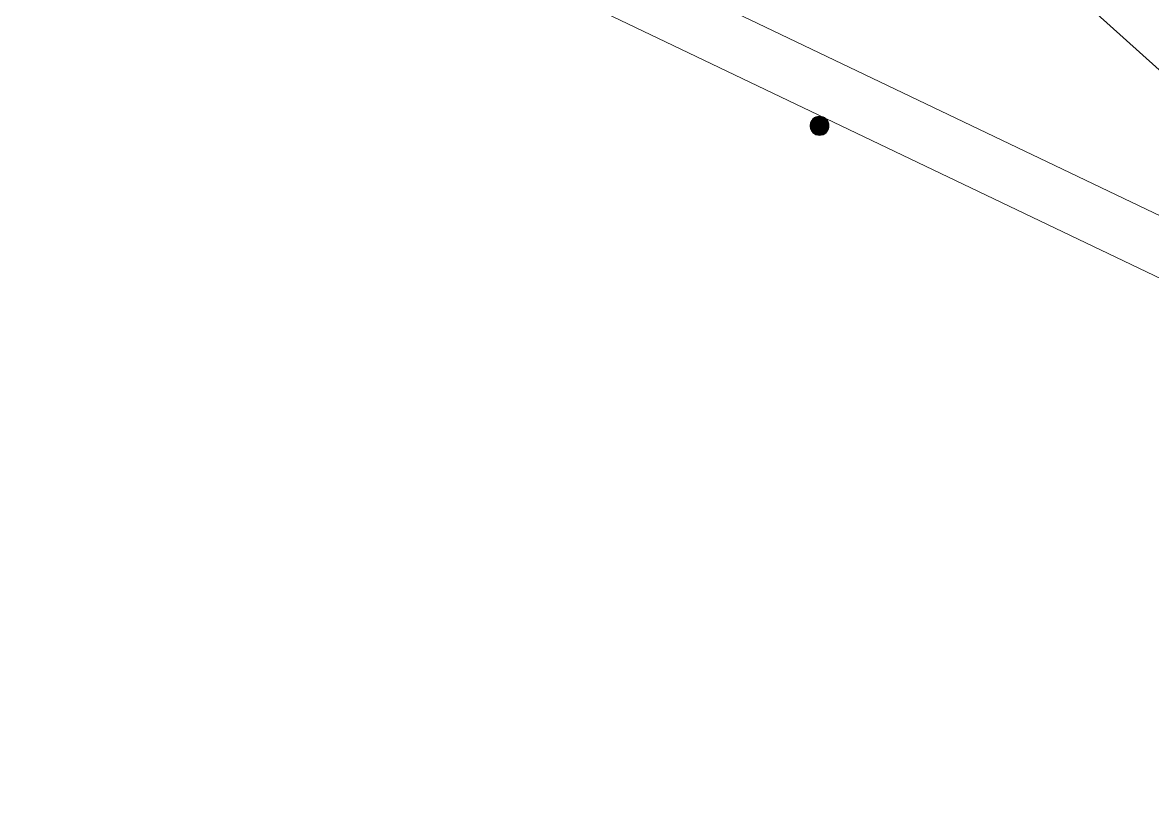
# Model space of a CAD drawing. Header units: centimetres. Extents: x 402 to 3875, y 442 to 2267.
# Drawn here: x 3273.7 to 3574.3, y 442 to 649.7 of the extents above; entities that cross this region are included whole.
import ezdxf

# ---------------------------------------------------------------- set-up
doc = ezdxf.new("R2010")
doc.units = ezdxf.units.CM
doc.layers.add('Columns of the Existing Mesh Walls', color=250, linetype='Continuous')
doc.layers.add('Drain', color=250, linetype='Continuous')

# ---------------------------------------------------------------- blocks, each defined once
blk = doc.blocks.new('Group_1')
at = {"layer": 'Columns of the Existing Mesh Walls', "lineweight": 20}
for p, q in [((1514.76, 3083.95), (1514.95, 3084.9)), ((1514.76, 3083.95, 190), (1514.95, 3084.9)), ((1514.76, 3083.95, 190), (1514.95, 3084.9, 190)), ((1514.77, 3084.14), (1514.76, 3083.95)), ((1514.79, 3084.32), (1514.77, 3084.14)), ((1514.82, 3084.5), (1514.79, 3084.32)), ((1514.87, 3084.69), (1514.82, 3084.5)), ((1514.93, 3084.86), (1514.87, 3084.69)), ((1515.01, 3085.03), (1514.93, 3084.86)), ((1514.95, 3084.9), (1515.18, 3085.34)), ((1514.95, 3084.9, 190), (1515.18, 3085.34)), ((1514.95, 3084.9, 190), (1515.18, 3085.34, 190)), ((1514.95, 3084.9), (1514.95, 3084.9, 190)), ((1515.1, 3085.2), (1515.01, 3085.03)), ((1515.2, 3085.36), (1515.1, 3085.2)), ((1515.18, 3085.34), (1515.49, 3085.72)), ((1515.18, 3085.34, 190), (1515.49, 3085.72)), ((1515.18, 3085.34, 190), (1515.49, 3085.72, 190)), ((1515.18, 3085.34), (1515.18, 3085.34, 190)), ((1515.31, 3085.51), (1515.2, 3085.36)), ((1515.43, 3085.65), (1515.31, 3085.51)), ((1515.56, 3085.78), (1515.43, 3085.65)), ((1515.49, 3085.72), (1515.87, 3086.03)), ((1515.49, 3085.72, 190), (1515.87, 3086.03)), ((1515.49, 3085.72, 190), (1515.87, 3086.03, 190)), ((1515.49, 3085.72), (1515.49, 3085.72, 190)), ((1515.7, 3085.9), (1515.56, 3085.78)), ((1515.85, 3086.01), (1515.7, 3085.9)), ((1516.01, 3086.11), (1515.85, 3086.01)), ((1515.87, 3086.03), (1516.3, 3086.26)), ((1515.87, 3086.03, 190), (1516.3, 3086.26)), ((1515.87, 3086.03, 190), (1516.3, 3086.26, 190)), ((1515.87, 3086.03), (1515.87, 3086.03, 190)), ((1516.18, 3086.2), (1516.01, 3086.11)), ((1516.35, 3086.28), (1516.18, 3086.2)), ((1516.3, 3086.26), (1517.26, 3086.45)), ((1516.3, 3086.26, 190), (1517.26, 3086.45)), ((1516.3, 3086.26, 190), (1517.26, 3086.45, 190)), ((1516.3, 3086.26), (1516.3, 3086.26, 190)), ((1516.52, 3086.34), (1516.35, 3086.28)), ((1516.71, 3086.39), (1516.52, 3086.34)), ((1516.89, 3086.42), (1516.71, 3086.39)), ((1517.07, 3086.44), (1516.89, 3086.42)), ((1517.26, 3086.45), (1517.07, 3086.44)), ((1517.45, 3086.44), (1517.26, 3086.45)), ((1517.26, 3086.45), (1518.22, 3086.26)), ((1517.26, 3086.45), (1517.26, 3086.45, 190)), ((1517.26, 3086.45, 190), (1518.22, 3086.26)), ((1517.26, 3086.45, 190), (1518.22, 3086.26, 190)), ((1517.63, 3086.42), (1517.45, 3086.44)), ((1517.82, 3086.39), (1517.63, 3086.42)), ((1518, 3086.34), (1517.82, 3086.39)), ((1518.17, 3086.28), (1518, 3086.34)), ((1518.35, 3086.2), (1518.17, 3086.28)), ((1518.22, 3086.26), (1518.65, 3086.03)), ((1518.22, 3086.26), (1518.22, 3086.26, 190)), ((1518.22, 3086.26, 190), (1518.65, 3086.03)), ((1518.22, 3086.26, 190), (1518.65, 3086.03, 190)), ((1518.51, 3086.11), (1518.35, 3086.2)), ((1518.67, 3086.01), (1518.51, 3086.11)), ((1518.65, 3086.03), (1519.03, 3085.72)), ((1518.65, 3086.03), (1518.65, 3086.03, 190)), ((1518.65, 3086.03, 190), (1519.03, 3085.72)), ((1518.65, 3086.03, 190), (1519.03, 3085.72, 190)), ((1518.82, 3085.9), (1518.67, 3086.01)), ((1518.96, 3085.78), (1518.82, 3085.9)), ((1519.09, 3085.65), (1518.96, 3085.78)), ((1519.03, 3085.72), (1519.34, 3085.34)), ((1519.03, 3085.72), (1519.03, 3085.72, 190)), ((1519.03, 3085.72, 190), (1519.34, 3085.34)), ((1519.03, 3085.72, 190), (1519.34, 3085.34, 190)), ((1519.22, 3085.51), (1519.09, 3085.65)), ((1519.33, 3085.36), (1519.22, 3085.51)), ((1519.43, 3085.2), (1519.33, 3085.36)), ((1519.34, 3085.34), (1519.57, 3084.9)), ((1519.34, 3085.34), (1519.34, 3085.34, 190)), ((1519.34, 3085.34, 190), (1519.57, 3084.9)), ((1519.34, 3085.34, 190), (1519.57, 3084.9, 190)), ((1519.51, 3085.03), (1519.43, 3085.2)), ((1519.59, 3084.86), (1519.51, 3085.03)), ((1519.57, 3084.9), (1519.76, 3083.95)), ((1519.57, 3084.9), (1519.57, 3084.9, 190)), ((1519.57, 3084.9, 190), (1519.76, 3083.95)), ((1519.57, 3084.9, 190), (1519.76, 3083.95, 190)), ((1519.65, 3084.69), (1519.59, 3084.86)), ((1519.7, 3084.5), (1519.65, 3084.69)), ((1519.73, 3084.32), (1519.7, 3084.5)), ((1519.75, 3084.14), (1519.73, 3084.32)), ((1519.76, 3083.95), (1519.75, 3084.14)), ((1514.76, 3083.95), (1514.77, 3083.76)), ((1514.95, 3082.99), (1514.76, 3083.95)), ((1514.95, 3082.99, 190), (1514.76, 3083.95)), ((1514.76, 3083.95), (1514.76, 3083.95, 190)), ((1514.95, 3082.99, 190), (1514.76, 3083.95, 190)), ((1514.77, 3083.76), (1514.79, 3083.58)), ((1514.79, 3083.58), (1514.82, 3083.39)), ((1514.82, 3083.39), (1514.87, 3083.21)), ((1514.87, 3083.21), (1514.93, 3083.03)), ((1514.93, 3083.03), (1515.01, 3082.86)), ((1515.18, 3082.56), (1514.95, 3082.99)), ((1515.18, 3082.56, 190), (1514.95, 3082.99)), ((1514.95, 3082.99), (1514.95, 3082.99, 190)), ((1515.18, 3082.56, 190), (1514.95, 3082.99, 190)), ((1515.01, 3082.86), (1515.1, 3082.7)), ((1515.1, 3082.7), (1515.2, 3082.54)), ((1515.49, 3082.18), (1515.18, 3082.56)), ((1515.49, 3082.18, 190), (1515.18, 3082.56)), ((1515.18, 3082.56), (1515.18, 3082.56, 190)), ((1515.49, 3082.18, 190), (1515.18, 3082.56, 190)), ((1515.2, 3082.54), (1515.31, 3082.39)), ((1515.31, 3082.39), (1515.43, 3082.25)), ((1515.43, 3082.25), (1515.56, 3082.12)), ((1515.87, 3081.87), (1515.49, 3082.18)), ((1515.49, 3082.18), (1515.49, 3082.18, 190)), ((1515.87, 3081.87, 190), (1515.49, 3082.18)), ((1515.87, 3081.87, 190), (1515.49, 3082.18, 190)), ((1515.56, 3082.12), (1515.7, 3081.99)), ((1515.7, 3081.99), (1515.85, 3081.88)), ((1515.85, 3081.88), (1516.01, 3081.78)), ((1516.3, 3081.64), (1515.87, 3081.87)), ((1516.3, 3081.64, 190), (1515.87, 3081.87)), ((1515.87, 3081.87), (1515.87, 3081.87, 190)), ((1516.3, 3081.64, 190), (1515.87, 3081.87, 190)), ((1516.01, 3081.78), (1516.18, 3081.7)), ((1516.18, 3081.7), (1516.35, 3081.62)), ((1517.26, 3081.45), (1516.3, 3081.64)), ((1517.26, 3081.45, 190), (1516.3, 3081.64)), ((1516.3, 3081.64), (1516.3, 3081.64, 190)), ((1517.26, 3081.45, 190), (1516.3, 3081.64, 190)), ((1516.35, 3081.62), (1516.52, 3081.56)), ((1516.52, 3081.56), (1516.71, 3081.51)), ((1516.71, 3081.51), (1516.89, 3081.48)), ((1516.89, 3081.48), (1517.07, 3081.46)), ((1517.07, 3081.46), (1517.26, 3081.45)), ((1518.22, 3081.64), (1517.26, 3081.45)), ((1518.22, 3081.64, 190), (1517.26, 3081.45)), ((1518.22, 3081.64, 190), (1517.26, 3081.45, 190)), ((1517.26, 3081.45), (1517.45, 3081.46)), ((1517.26, 3081.45), (1517.26, 3081.45, 190)), ((1517.45, 3081.46), (1517.63, 3081.48)), ((1517.63, 3081.48), (1517.82, 3081.51)), ((1517.82, 3081.51), (1518, 3081.56)), ((1518, 3081.56), (1518.17, 3081.62)), ((1518.17, 3081.62), (1518.35, 3081.7)), ((1518.65, 3081.87), (1518.22, 3081.64)), ((1518.65, 3081.87, 190), (1518.22, 3081.64)), ((1518.65, 3081.87, 190), (1518.22, 3081.64, 190)), ((1518.22, 3081.64), (1518.22, 3081.64, 190)), ((1518.35, 3081.7), (1518.51, 3081.78)), ((1518.51, 3081.78), (1518.67, 3081.88)), ((1519.03, 3082.18), (1518.65, 3081.87)), ((1519.03, 3082.18, 190), (1518.65, 3081.87)), ((1519.03, 3082.18, 190), (1518.65, 3081.87, 190)), ((1518.65, 3081.87), (1518.65, 3081.87, 190)), ((1518.67, 3081.88), (1518.82, 3081.99)), ((1518.82, 3081.99), (1518.96, 3082.12)), ((1518.96, 3082.12), (1519.09, 3082.25)), ((1519.34, 3082.56), (1519.03, 3082.18)), ((1519.34, 3082.56, 190), (1519.03, 3082.18)), ((1519.34, 3082.56, 190), (1519.03, 3082.18, 190)), ((1519.03, 3082.18), (1519.03, 3082.18, 190)), ((1519.09, 3082.25), (1519.22, 3082.39)), ((1519.22, 3082.39), (1519.33, 3082.54)), ((1519.33, 3082.54), (1519.43, 3082.7)), ((1519.57, 3082.99), (1519.34, 3082.56)), ((1519.57, 3082.99, 190), (1519.34, 3082.56)), ((1519.57, 3082.99, 190), (1519.34, 3082.56, 190)), ((1519.34, 3082.56), (1519.34, 3082.56, 190)), ((1519.43, 3082.7), (1519.51, 3082.86)), ((1519.51, 3082.86), (1519.59, 3083.03)), ((1519.76, 3083.95), (1519.57, 3082.99)), ((1519.76, 3083.95, 190), (1519.57, 3082.99)), ((1519.76, 3083.95, 190), (1519.57, 3082.99, 190)), ((1519.57, 3082.99), (1519.57, 3082.99, 190)), ((1519.59, 3083.03), (1519.65, 3083.21)), ((1519.65, 3083.21), (1519.7, 3083.39)), ((1519.7, 3083.39), (1519.73, 3083.58)), ((1519.73, 3083.58), (1519.75, 3083.76)), ((1519.75, 3083.76), (1519.76, 3083.95)), ((1519.76, 3083.95), (1519.76, 3083.95, 190))]:
    blk.add_line(p, q, dxfattribs=at)
at = {"layer": 'Columns of the Existing Mesh Walls', "color": 250, "lineweight": 20}
for points in [[(1683.97, 3473.09, 0), (36.01, 27.35, 0)], [(1697.51, 3466.62, 0), (49.55, 20.88, 0)]]:
    blk.add_polyline3d(points, dxfattribs=at)
at = {"layer": 'Columns of the Existing Mesh Walls', "lineweight": 20}
blk.add_polyline3d([(1519.76, 3083.95, 0), (1519.68, 3084.57, 0), (1519.45, 3085.15, 0), (1519.08, 3085.66, 0), (1518.6, 3086.06, 0), (1518.03, 3086.33, 0), (1517.42, 3086.44, 0), (1516.79, 3086.4, 0), (1516.2, 3086.21, 0), (1515.67, 3085.87, 0), (1515.24, 3085.42, 0), (1514.94, 3084.87, 0), (1514.78, 3084.26, 0), (1514.78, 3083.63, 0), (1514.94, 3083.03, 0), (1515.24, 3082.48, 0), (1515.67, 3082.02, 0), (1516.2, 3081.69, 0), (1516.79, 3081.49, 0), (1517.42, 3081.45, 0), (1518.03, 3081.57, 0), (1518.6, 3081.84, 0), (1519.08, 3082.24, 0), (1519.45, 3082.74, 0), (1519.68, 3083.33, 0), (1519.76, 3083.95, 0)], close=True, dxfattribs=at)
at = {"layer": 'Drain', "lineweight": 5}
blk.add_polyline3d([(65.87, 1573.92, 0), (1620.83, 3306.29, 0)], dxfattribs=at)
at = {"layer": 'Columns of the Existing Mesh Walls', "lineweight": 20}
mesh = blk.add_polyface(dxfattribs=at)
corners = [(1514.77, 3083.76), (1514.77, 3084.14), (1514.76, 3083.95), (1514.79, 3083.58), (1514.79, 3084.32), (1514.82, 3083.39), (1514.82, 3084.5), (1514.87, 3083.21), (1514.87, 3084.69), (1514.93, 3083.03), (1514.93, 3084.86), (1515.01, 3082.86), (1515.01, 3085.03), (1515.1, 3082.7), (1515.1, 3085.2), (1515.2, 3082.54), (1515.2, 3085.36), (1515.31, 3082.39), (1515.31, 3085.51), (1515.43, 3082.25), (1515.43, 3085.65), (1515.56, 3082.12), (1515.56, 3085.78), (1515.7, 3081.99), (1515.7, 3085.9), (1515.85, 3081.88), (1515.85, 3086.01), (1516.01, 3081.78), (1516.01, 3086.11), (1516.18, 3081.7), (1516.18, 3086.2), (1516.35, 3081.62), (1516.35, 3086.28), (1516.52, 3081.56), (1516.52, 3086.34), (1516.71, 3081.51), (1516.71, 3086.39), (1516.89, 3081.48), (1516.89, 3086.42), (1517.07, 3081.46), (1517.07, 3086.44), (1517.26, 3081.45), (1517.26, 3086.45), (1517.45, 3081.46), (1517.45, 3086.44), (1517.63, 3081.48), (1517.63, 3086.42), (1517.82, 3081.51), (1517.82, 3086.39), (1518, 3081.56), (1518, 3086.34), (1518.17, 3081.62), (1518.17, 3086.28), (1518.35, 3081.7), (1518.35, 3086.2), (1518.51, 3081.78), (1518.51, 3086.11), (1518.67, 3081.88), (1518.67, 3086.01), (1518.82, 3081.99), (1518.82, 3085.9), (1518.96, 3082.12), (1518.96, 3085.78), (1519.09, 3082.25), (1519.09, 3085.65), (1519.22, 3082.39), (1519.22, 3085.51), (1519.33, 3082.54), (1519.33, 3085.36), (1519.43, 3082.7), (1519.43, 3085.2), (1519.51, 3082.86), (1519.51, 3085.03), (1519.59, 3083.03), (1519.59, 3084.86), (1519.65, 3083.21), (1519.65, 3084.69), (1519.7, 3083.39), (1519.7, 3084.5), (1519.73, 3083.58), (1519.73, 3084.32), (1519.75, 3083.76), (1519.75, 3084.14), (1519.76, 3083.95)]
mesh.append_faces([[corners[k] for k in face] for face in [(0, 1, 2), (82, 81, 83)]], dxfattribs={"vtx0": -1})
mesh.append_faces([[corners[k] for k in face] for face in [(1, 3, 4), (4, 5, 6), (6, 7, 8), (8, 9, 10), (10, 11, 12), (12, 13, 14), (14, 15, 16), (16, 17, 18), (18, 19, 20), (20, 21, 22), (22, 23, 24), (24, 25, 26), (26, 27, 28), (28, 29, 30), (30, 31, 32), (32, 33, 34), (34, 35, 36), (36, 37, 38), (38, 39, 40), (40, 41, 42), (42, 43, 44), (44, 45, 46), (46, 47, 48), (48, 49, 50), (50, 51, 52), (52, 53, 54), (54, 55, 56), (56, 57, 58), (58, 59, 60), (60, 61, 62), (62, 63, 64), (64, 65, 66), (66, 67, 68), (68, 69, 70), (70, 71, 72), (72, 73, 74), (74, 75, 76), (76, 77, 78), (78, 79, 80), (80, 81, 82)]], dxfattribs={"vtx0": -1, "vtx1": -1})
mesh.append_faces([[corners[k] for k in face] for face in [(1, 0, 3), (4, 3, 5), (6, 5, 7), (8, 7, 9), (10, 9, 11), (12, 11, 13), (14, 13, 15), (16, 15, 17), (18, 17, 19), (20, 19, 21), (22, 21, 23), (24, 23, 25), (26, 25, 27), (28, 27, 29), (30, 29, 31), (32, 31, 33), (34, 33, 35), (36, 35, 37), (38, 37, 39), (40, 39, 41), (42, 41, 43), (44, 43, 45), (46, 45, 47), (48, 47, 49), (50, 49, 51), (52, 51, 53), (54, 53, 55), (56, 55, 57), (58, 57, 59), (60, 59, 61), (62, 61, 63), (64, 63, 65), (66, 65, 67), (68, 67, 69), (70, 69, 71), (72, 71, 73), (74, 73, 75), (76, 75, 77), (78, 77, 79), (80, 79, 81)]], dxfattribs={"vtx0": -1, "vtx2": -1})
mesh = blk.add_polyface(dxfattribs=at)
corners = [(1514.95, 3084.9), (1514.95, 3082.99), (1514.76, 3083.95), (1515.18, 3085.34), (1515.18, 3082.56), (1515.49, 3085.72), (1515.49, 3082.18), (1515.87, 3086.03), (1515.87, 3081.87), (1516.3, 3086.26), (1516.3, 3081.64), (1517.26, 3086.45), (1517.26, 3081.45), (1518.22, 3086.26), (1518.22, 3081.64), (1518.65, 3086.03), (1518.65, 3081.87), (1519.03, 3085.72), (1519.03, 3082.18), (1519.34, 3085.34), (1519.34, 3082.56), (1519.57, 3084.9), (1519.57, 3082.99), (1519.76, 3083.95)]
mesh.append_faces([[corners[k] for k in face] for face in [(0, 1, 2), (22, 21, 23)]], dxfattribs={"vtx0": -1})
mesh.append_faces([[corners[k] for k in face] for face in [(1, 3, 4), (4, 5, 6), (6, 7, 8), (8, 9, 10), (10, 11, 12), (12, 13, 14), (14, 15, 16), (16, 17, 18), (18, 19, 20), (20, 21, 22)]], dxfattribs={"vtx0": -1, "vtx1": -1})
mesh.append_faces([[corners[k] for k in face] for face in [(1, 0, 3), (4, 3, 5), (6, 5, 7), (8, 7, 9), (10, 9, 11), (12, 11, 13), (14, 13, 15), (16, 15, 17), (18, 17, 19), (20, 19, 21)]], dxfattribs={"vtx0": -1, "vtx2": -1})
at = {"layer": 'Columns of the Existing Mesh Walls', "lineweight": 25}
mesh = blk.add_polyface(dxfattribs=at)
corners = [(1514.95, 3082.99, 190), (1514.95, 3084.9, 190), (1514.76, 3083.95, 190), (1515.18, 3082.56, 190), (1515.18, 3085.34, 190), (1515.49, 3082.18, 190), (1515.49, 3085.72, 190), (1515.87, 3081.87, 190), (1515.87, 3086.03, 190), (1516.3, 3081.64, 190), (1516.3, 3086.26, 190), (1517.26, 3081.45, 190), (1517.26, 3086.45, 190), (1518.22, 3081.64, 190), (1518.22, 3086.26, 190), (1518.65, 3081.87, 190), (1518.65, 3086.03, 190), (1519.03, 3082.18, 190), (1519.03, 3085.72, 190), (1519.34, 3082.56, 190), (1519.34, 3085.34, 190), (1519.57, 3082.99, 190), (1519.57, 3084.9, 190), (1519.76, 3083.95, 190)]
mesh.append_faces([[corners[k] for k in face] for face in [(0, 1, 2), (22, 21, 23)]], dxfattribs={"vtx0": -1})
mesh.append_faces([[corners[k] for k in face] for face in [(1, 3, 4), (4, 5, 6), (6, 7, 8), (8, 9, 10), (10, 11, 12), (12, 13, 14), (14, 15, 16), (16, 17, 18), (18, 19, 20), (20, 21, 22)]], dxfattribs={"vtx0": -1, "vtx1": -1})
mesh.append_faces([[corners[k] for k in face] for face in [(1, 0, 3), (4, 3, 5), (6, 5, 7), (8, 7, 9), (10, 9, 11), (12, 11, 13), (14, 13, 15), (16, 15, 17), (18, 17, 19), (20, 19, 21)]], dxfattribs={"vtx0": -1, "vtx2": -1})
at = {"layer": 'Columns of the Existing Mesh Walls', "lineweight": 20}
mesh = blk.add_polyface(dxfattribs=at)
corners = [(1514.95, 3084.9), (1514.76, 3083.95), (1514.76, 3083.95, 190)]
mesh.append_faces([[corners[k] for k in face] for face in [(0, 1, 2)]])
mesh = blk.add_polyface(dxfattribs=at)
corners = [(1514.95, 3084.9), (1514.76, 3083.95, 190), (1514.95, 3084.9, 190)]
mesh.append_faces([[corners[k] for k in face] for face in [(0, 1, 2)]])
mesh = blk.add_polyface(dxfattribs=at)
corners = [(1515.18, 3085.34), (1514.95, 3084.9), (1514.95, 3084.9, 190)]
mesh.append_faces([[corners[k] for k in face] for face in [(0, 1, 2)]])
mesh = blk.add_polyface(dxfattribs=at)
corners = [(1515.18, 3085.34), (1514.95, 3084.9, 190), (1515.18, 3085.34, 190)]
mesh.append_faces([[corners[k] for k in face] for face in [(0, 1, 2)]])
mesh = blk.add_polyface(dxfattribs=at)
corners = [(1515.49, 3085.72), (1515.18, 3085.34), (1515.18, 3085.34, 190)]
mesh.append_faces([[corners[k] for k in face] for face in [(0, 1, 2)]])
mesh = blk.add_polyface(dxfattribs=at)
corners = [(1515.49, 3085.72), (1515.18, 3085.34, 190), (1515.49, 3085.72, 190)]
mesh.append_faces([[corners[k] for k in face] for face in [(0, 1, 2)]])
mesh = blk.add_polyface(dxfattribs=at)
corners = [(1515.49, 3085.72, 190), (1515.87, 3086.03), (1515.49, 3085.72)]
mesh.append_faces([[corners[k] for k in face] for face in [(0, 1, 2)]])
mesh = blk.add_polyface(dxfattribs=at)
corners = [(1515.87, 3086.03, 190), (1515.87, 3086.03), (1515.49, 3085.72, 190)]
mesh.append_faces([[corners[k] for k in face] for face in [(0, 1, 2)]])
mesh = blk.add_polyface(dxfattribs=at)
corners = [(1515.87, 3086.03, 190), (1516.3, 3086.26), (1515.87, 3086.03)]
mesh.append_faces([[corners[k] for k in face] for face in [(0, 1, 2)]])
mesh = blk.add_polyface(dxfattribs=at)
corners = [(1516.3, 3086.26, 190), (1516.3, 3086.26), (1515.87, 3086.03, 190)]
mesh.append_faces([[corners[k] for k in face] for face in [(0, 1, 2)]])
mesh = blk.add_polyface(dxfattribs=at)
corners = [(1516.3, 3086.26, 190), (1517.26, 3086.45), (1516.3, 3086.26)]
mesh.append_faces([[corners[k] for k in face] for face in [(0, 1, 2)]])
mesh = blk.add_polyface(dxfattribs=at)
corners = [(1517.26, 3086.45, 190), (1517.26, 3086.45), (1516.3, 3086.26, 190)]
mesh.append_faces([[corners[k] for k in face] for face in [(0, 1, 2)]])
mesh = blk.add_polyface(dxfattribs=at)
corners = [(1517.26, 3086.45, 190), (1518.22, 3086.26), (1517.26, 3086.45)]
mesh.append_faces([[corners[k] for k in face] for face in [(0, 1, 2)]])
mesh = blk.add_polyface(dxfattribs=at)
corners = [(1518.22, 3086.26, 190), (1518.22, 3086.26), (1517.26, 3086.45, 190)]
mesh.append_faces([[corners[k] for k in face] for face in [(0, 1, 2)]])
mesh = blk.add_polyface(dxfattribs=at)
corners = [(1518.22, 3086.26, 190), (1518.65, 3086.03), (1518.22, 3086.26)]
mesh.append_faces([[corners[k] for k in face] for face in [(0, 1, 2)]])
mesh = blk.add_polyface(dxfattribs=at)
corners = [(1518.65, 3086.03, 190), (1518.65, 3086.03), (1518.22, 3086.26, 190)]
mesh.append_faces([[corners[k] for k in face] for face in [(0, 1, 2)]])
mesh = blk.add_polyface(dxfattribs=at)
corners = [(1518.65, 3086.03, 190), (1519.03, 3085.72), (1518.65, 3086.03)]
mesh.append_faces([[corners[k] for k in face] for face in [(0, 1, 2)]])
mesh = blk.add_polyface(dxfattribs=at)
corners = [(1519.03, 3085.72, 190), (1519.03, 3085.72), (1518.65, 3086.03, 190)]
mesh.append_faces([[corners[k] for k in face] for face in [(0, 1, 2)]])
mesh = blk.add_polyface(dxfattribs=at)
corners = [(1519.03, 3085.72, 190), (1519.34, 3085.34), (1519.03, 3085.72)]
mesh.append_faces([[corners[k] for k in face] for face in [(0, 1, 2)]])
mesh = blk.add_polyface(dxfattribs=at)
corners = [(1519.03, 3085.72, 190), (1519.34, 3085.34, 190), (1519.34, 3085.34)]
mesh.append_faces([[corners[k] for k in face] for face in [(0, 1, 2)]])
mesh = blk.add_polyface(dxfattribs=at)
corners = [(1519.34, 3085.34, 190), (1519.57, 3084.9), (1519.34, 3085.34)]
mesh.append_faces([[corners[k] for k in face] for face in [(0, 1, 2)]])
mesh = blk.add_polyface(dxfattribs=at)
corners = [(1519.34, 3085.34, 190), (1519.57, 3084.9, 190), (1519.57, 3084.9)]
mesh.append_faces([[corners[k] for k in face] for face in [(0, 1, 2)]])
mesh = blk.add_polyface(dxfattribs=at)
corners = [(1519.57, 3084.9, 190), (1519.76, 3083.95), (1519.57, 3084.9)]
mesh.append_faces([[corners[k] for k in face] for face in [(0, 1, 2)]])
mesh = blk.add_polyface(dxfattribs=at)
corners = [(1519.57, 3084.9, 190), (1519.76, 3083.95, 190), (1519.76, 3083.95)]
mesh.append_faces([[corners[k] for k in face] for face in [(0, 1, 2)]])
mesh = blk.add_polyface(dxfattribs=at)
corners = [(1514.76, 3083.95), (1514.95, 3082.99), (1514.95, 3082.99, 190)]
mesh.append_faces([[corners[k] for k in face] for face in [(0, 1, 2)]])
mesh = blk.add_polyface(dxfattribs=at)
corners = [(1514.76, 3083.95), (1514.95, 3082.99, 190), (1514.76, 3083.95, 190)]
mesh.append_faces([[corners[k] for k in face] for face in [(0, 1, 2)]])
mesh = blk.add_polyface(dxfattribs=at)
corners = [(1514.95, 3082.99), (1515.18, 3082.56), (1515.18, 3082.56, 190)]
mesh.append_faces([[corners[k] for k in face] for face in [(0, 1, 2)]])
mesh = blk.add_polyface(dxfattribs=at)
corners = [(1514.95, 3082.99), (1515.18, 3082.56, 190), (1514.95, 3082.99, 190)]
mesh.append_faces([[corners[k] for k in face] for face in [(0, 1, 2)]])
mesh = blk.add_polyface(dxfattribs=at)
corners = [(1515.18, 3082.56), (1515.49, 3082.18), (1515.49, 3082.18, 190)]
mesh.append_faces([[corners[k] for k in face] for face in [(0, 1, 2)]])
mesh = blk.add_polyface(dxfattribs=at)
corners = [(1515.18, 3082.56), (1515.49, 3082.18, 190), (1515.18, 3082.56, 190)]
mesh.append_faces([[corners[k] for k in face] for face in [(0, 1, 2)]])
mesh = blk.add_polyface(dxfattribs=at)
corners = [(1515.87, 3081.87, 190), (1515.49, 3082.18), (1515.87, 3081.87)]
mesh.append_faces([[corners[k] for k in face] for face in [(0, 1, 2)]])
mesh = blk.add_polyface(dxfattribs=at)
corners = [(1515.49, 3082.18, 190), (1515.49, 3082.18), (1515.87, 3081.87, 190)]
mesh.append_faces([[corners[k] for k in face] for face in [(0, 1, 2)]])
mesh = blk.add_polyface(dxfattribs=at)
corners = [(1516.3, 3081.64, 190), (1515.87, 3081.87), (1516.3, 3081.64)]
mesh.append_faces([[corners[k] for k in face] for face in [(0, 1, 2)]])
mesh = blk.add_polyface(dxfattribs=at)
corners = [(1515.87, 3081.87, 190), (1515.87, 3081.87), (1516.3, 3081.64, 190)]
mesh.append_faces([[corners[k] for k in face] for face in [(0, 1, 2)]])
mesh = blk.add_polyface(dxfattribs=at)
corners = [(1517.26, 3081.45, 190), (1516.3, 3081.64), (1517.26, 3081.45)]
mesh.append_faces([[corners[k] for k in face] for face in [(0, 1, 2)]])
mesh = blk.add_polyface(dxfattribs=at)
corners = [(1516.3, 3081.64, 190), (1516.3, 3081.64), (1517.26, 3081.45, 190)]
mesh.append_faces([[corners[k] for k in face] for face in [(0, 1, 2)]])
mesh = blk.add_polyface(dxfattribs=at)
corners = [(1518.22, 3081.64, 190), (1517.26, 3081.45), (1518.22, 3081.64)]
mesh.append_faces([[corners[k] for k in face] for face in [(0, 1, 2)]])
mesh = blk.add_polyface(dxfattribs=at)
corners = [(1517.26, 3081.45, 190), (1517.26, 3081.45), (1518.22, 3081.64, 190)]
mesh.append_faces([[corners[k] for k in face] for face in [(0, 1, 2)]])
mesh = blk.add_polyface(dxfattribs=at)
corners = [(1518.65, 3081.87, 190), (1518.22, 3081.64), (1518.65, 3081.87)]
mesh.append_faces([[corners[k] for k in face] for face in [(0, 1, 2)]])
mesh = blk.add_polyface(dxfattribs=at)
corners = [(1518.22, 3081.64, 190), (1518.22, 3081.64), (1518.65, 3081.87, 190)]
mesh.append_faces([[corners[k] for k in face] for face in [(0, 1, 2)]])
mesh = blk.add_polyface(dxfattribs=at)
corners = [(1519.03, 3082.18, 190), (1518.65, 3081.87), (1519.03, 3082.18)]
mesh.append_faces([[corners[k] for k in face] for face in [(0, 1, 2)]])
mesh = blk.add_polyface(dxfattribs=at)
corners = [(1518.65, 3081.87, 190), (1518.65, 3081.87), (1519.03, 3082.18, 190)]
mesh.append_faces([[corners[k] for k in face] for face in [(0, 1, 2)]])
mesh = blk.add_polyface(dxfattribs=at)
corners = [(1519.34, 3082.56, 190), (1519.03, 3082.18), (1519.34, 3082.56)]
mesh.append_faces([[corners[k] for k in face] for face in [(0, 1, 2)]])
mesh = blk.add_polyface(dxfattribs=at)
corners = [(1519.34, 3082.56, 190), (1519.03, 3082.18, 190), (1519.03, 3082.18)]
mesh.append_faces([[corners[k] for k in face] for face in [(0, 1, 2)]])
mesh = blk.add_polyface(dxfattribs=at)
corners = [(1519.57, 3082.99, 190), (1519.34, 3082.56), (1519.57, 3082.99)]
mesh.append_faces([[corners[k] for k in face] for face in [(0, 1, 2)]])
mesh = blk.add_polyface(dxfattribs=at)
corners = [(1519.57, 3082.99, 190), (1519.34, 3082.56, 190), (1519.34, 3082.56)]
mesh.append_faces([[corners[k] for k in face] for face in [(0, 1, 2)]])
mesh = blk.add_polyface(dxfattribs=at)
corners = [(1519.76, 3083.95, 190), (1519.57, 3082.99), (1519.76, 3083.95)]
mesh.append_faces([[corners[k] for k in face] for face in [(0, 1, 2)]])
mesh = blk.add_polyface(dxfattribs=at)
corners = [(1519.76, 3083.95, 190), (1519.57, 3082.99, 190), (1519.57, 3082.99)]
mesh.append_faces([[corners[k] for k in face] for face in [(0, 1, 2)]])

msp = doc.modelspace()

# ---------------------------------------------------------------- block references
at = {"layer": 'Columns of the Existing Mesh Walls', "lineweight": 20, "rotation": 270}
msp.add_blockref('Group_1', (401.81, 2139.52), dxfattribs=at)

doc.saveas('drawing.dxf')
